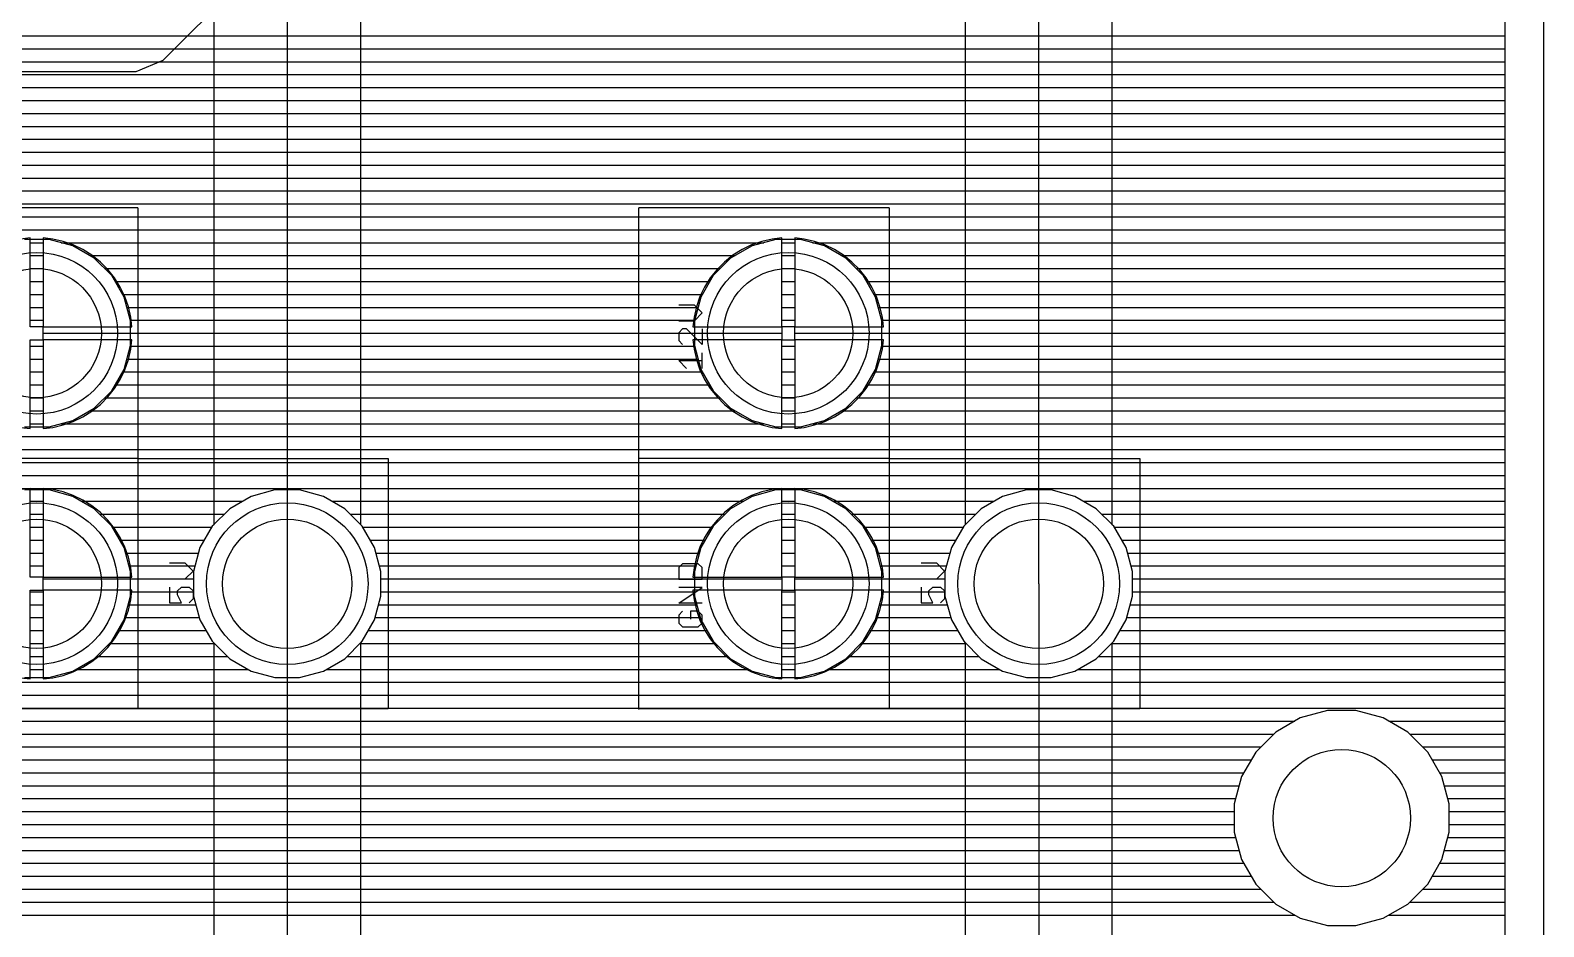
# Model space of a CAD drawing. Extents: x 0 to 5.05, y 0 to 8.75.
# Drawn here: x 3.177 to 5.05, y 2.865 to 3.975 of the extents above; entities that cross this region are included whole.
import ezdxf

# ---------------------------------------------------------------- set-up
doc = ezdxf.new("R2010")
doc.units = 0
for name, color, linetype in [('1', 22, 'CONTINUOUS'), ('16', 175, 'CONTINUOUS'), ('17', 82, 'CONTINUOUS'), ('20', 6, 'CONTINUOUS'), ('21', 253, 'CONTINUOUS'), ('23', 7, 'CONTINUOUS'), ('44', 253, 'CONTINUOUS'), ('51', 253, 'CONTINUOUS')]:
    doc.layers.add(name, color=color, linetype=linetype)

# ---------------------------------------------------------------- blocks, each defined once
blk = doc.blocks.new('ROUNDP')
blk.add_circle((0, 0), 0.5)

msp = doc.modelspace()

# ---------------------------------------------------------------- linework, layer by layer
at = {"layer": '1'}
for p, q in [((5.002, 8.702), (5.002, 0.048)), ((3.495, 4.22), (3.495, 3.29)), ((3.586, 3.363049), (3.586, 4.146951)), ((3.367146, 3.963453), (3.404, 4.000307)), ((3.404, 4.000307), (3.404, 3.363049)), ((3.341547, 3.937854), (3.367146, 3.963453)), ((3.367146, 3.963453), (3.367146, 3.963453)), ((3.371693, 3.968), (3.404, 3.968)), ((3.586, 3.968), (5.002, 3.968)), ((3.308101, 3.924), (3.341547, 3.937854)), ((3.337071, 3.936), (3.404, 3.936)), ((3.355693, 3.952), (3.404, 3.952)), ((3.586, 3.952), (5.002, 3.952)), ((3.586, 3.936), (5.002, 3.936)), ((2.593693, 3.92), (3.404, 3.92)), ((2.597693, 3.924), (3.308101, 3.924)), ((3.586, 3.92), (5.002, 3.92)), ((2.577693, 3.904), (3.404, 3.904)), ((3.586, 3.904), (5.002, 3.904)), ((2.561693, 3.888), (3.404, 3.888)), ((3.586, 3.888), (5.002, 3.888)), ((2.545693, 3.872), (3.404, 3.872)), ((3.586, 3.872), (5.002, 3.872)), ((2.513693, 3.84), (3.404, 3.84)), ((2.529693, 3.856), (3.404, 3.856)), ((3.586, 3.856), (5.002, 3.856)), ((3.586, 3.84), (5.002, 3.84)), ((2.497693, 3.824), (3.404, 3.824)), ((3.586, 3.824), (5.002, 3.824)), ((2.481693, 3.808), (3.404, 3.808)), ((3.586, 3.808), (5.002, 3.808)), ((2.466, 3.792), (3.404, 3.792)), ((3.586, 3.792), (5.002, 3.792)), ((2.466, 3.776), (3.404, 3.776)), ((3.586, 3.776), (5.002, 3.776)), ((2.466, 3.76), (3.404, 3.76)), ((3.586, 3.76), (5.002, 3.76)), ((2.466, 3.744), (3.404, 3.744)), ((2.466, 3.728), (3.404, 3.728)), ((3.586, 3.744), (5.002, 3.744)), ((3.586, 3.728), (5.002, 3.728)), ((3.177, 3.717845), (3.165203, 3.716516)), ((3.177, 3.608), (3.177, 3.717845)), ((3.177, 3.712), (3.193, 3.712)), ((3.193, 3.717845), (3.193, 3.608)), ((3.204797, 3.716516), (3.193, 3.717845)), ((3.217718, 3.713567), (3.204797, 3.716516)), ((3.230228, 3.709189), (3.217718, 3.713567)), ((3.222196, 3.712), (3.404, 3.712)), ((3.242169, 3.703439), (3.230228, 3.709189)), ((3.586, 3.712), (4.077804, 3.712)), ((4.069772, 3.709189), (4.057831, 3.703439)), ((4.082282, 3.713567), (4.069772, 3.709189)), ((4.095203, 3.716516), (4.082282, 3.713567)), ((4.107, 3.717845), (4.095203, 3.716516)), ((4.107, 3.608), (4.107, 3.717845)), ((4.107, 3.712), (4.123, 3.712)), ((4.123, 3.717845), (4.123, 3.608)), ((4.134797, 3.716516), (4.123, 3.717845)), ((4.147718, 3.713567), (4.134797, 3.716516)), ((4.160228, 3.709189), (4.147718, 3.713567)), ((4.152196, 3.712), (5.002, 3.712)), ((4.172169, 3.703439), (4.160228, 3.709189)), ((3.177, 3.696), (3.193, 3.696)), ((3.253391, 3.696388), (3.242169, 3.703439)), ((3.263753, 3.688124), (3.253391, 3.696388)), ((3.253877, 3.696), (3.404, 3.696)), ((3.586, 3.696), (4.046123, 3.696)), ((4.046609, 3.696388), (4.036247, 3.688124)), ((4.057831, 3.703439), (4.046609, 3.696388)), ((4.107, 3.696), (4.123, 3.696)), ((4.183391, 3.696388), (4.172169, 3.703439)), ((4.193753, 3.688124), (4.183391, 3.696388)), ((4.183877, 3.696), (5.002, 3.696)), ((3.177, 3.68), (3.193, 3.68)), ((3.273124, 3.678753), (3.263753, 3.688124)), ((3.271877, 3.68), (3.404, 3.68)), ((3.281388, 3.668391), (3.273124, 3.678753)), ((3.586, 3.68), (4.028123, 3.68)), ((4.026876, 3.678753), (4.018612, 3.668391)), ((4.036247, 3.688124), (4.026876, 3.678753)), ((4.107, 3.68), (4.123, 3.68)), ((4.203124, 3.678753), (4.193753, 3.688124)), ((4.201877, 3.68), (5.002, 3.68)), ((4.211388, 3.668391), (4.203124, 3.678753)), ((3.177, 3.664), (3.193, 3.664)), ((3.288439, 3.657169), (3.281388, 3.668391)), ((3.284147, 3.664), (3.404, 3.664)), ((3.294189, 3.645228), (3.288439, 3.657169)), ((3.586, 3.664), (4.015853, 3.664)), ((4.011561, 3.657169), (4.00581, 3.645228)), ((4.018612, 3.668391), (4.011561, 3.657169)), ((4.107, 3.664), (4.123, 3.664)), ((4.218439, 3.657169), (4.211388, 3.668391)), ((4.214147, 3.664), (5.002, 3.664)), ((4.224189, 3.645228), (4.218439, 3.657169)), ((3.177, 3.648), (3.193, 3.648)), ((3.292854, 3.648), (3.404, 3.648)), ((3.298567, 3.632718), (3.294189, 3.645228)), ((3.586, 3.648), (4.007146, 3.648)), ((4.00581, 3.645228), (4.001433, 3.632718)), ((4.107, 3.648), (4.123, 3.648)), ((4.222854, 3.648), (5.002, 3.648)), ((4.228567, 3.632718), (4.224189, 3.645228)), ((3.177, 3.632), (3.193, 3.632)), ((3.177, 3.616), (3.193, 3.616)), ((3.301516, 3.619797), (3.298567, 3.632718)), ((3.298731, 3.632), (3.404, 3.632)), ((3.302845, 3.608), (3.301516, 3.619797)), ((3.301944, 3.616), (3.404, 3.616)), ((3.586, 3.632), (4.001269, 3.632)), ((3.586, 3.616), (3.998056, 3.616)), ((3.998484, 3.619797), (3.997155, 3.608)), ((4.001433, 3.632718), (3.998484, 3.619797)), ((4.107, 3.632), (4.123, 3.632)), ((4.107, 3.616), (4.123, 3.616)), ((4.231516, 3.619797), (4.228567, 3.632718)), ((4.228731, 3.632), (5.002, 3.632)), ((4.232845, 3.608), (4.231516, 3.619797)), ((4.231944, 3.616), (5.002, 3.616)), ((3.193, 3.608), (3.177, 3.608)), ((3.193, 3.592), (3.193, 3.608)), ((3.193, 3.608), (3.302845, 3.608)), ((3.193, 3.6), (3.404, 3.6)), ((3.586, 3.6), (4.106999, 3.6)), ((3.997155, 3.608), (4.106999, 3.608)), ((4.106999, 3.608), (4.106999, 3.592)), ((4.123, 3.608), (4.107, 3.608)), ((4.123, 3.592), (4.123, 3.608)), ((4.123, 3.608), (4.232845, 3.608)), ((4.123, 3.6), (5.002, 3.6)), ((3.177, 3.482155), (3.177, 3.591999)), ((3.177, 3.591999), (3.193, 3.591999)), ((3.177, 3.584), (3.193, 3.584)), ((3.302845, 3.592), (3.193, 3.592)), ((3.193, 3.591999), (3.193, 3.482155)), ((3.298567, 3.567282), (3.301516, 3.580203)), ((3.301516, 3.580203), (3.302845, 3.592)), ((3.301944, 3.584), (3.404, 3.584)), ((3.586, 3.584), (3.998056, 3.584)), ((4.106999, 3.592), (3.997155, 3.592)), ((3.997155, 3.592), (3.998484, 3.580203)), ((3.998484, 3.580203), (4.001433, 3.567282)), ((4.107, 3.482155), (4.107, 3.591999)), ((4.107, 3.591999), (4.123, 3.591999)), ((4.107, 3.584), (4.123, 3.584)), ((4.232845, 3.592), (4.123, 3.592)), ((4.123, 3.591999), (4.123, 3.482155)), ((4.228567, 3.567282), (4.231516, 3.580203)), ((4.231516, 3.580203), (4.232845, 3.592)), ((4.231944, 3.584), (5.002, 3.584)), ((3.177, 3.568), (3.193, 3.568)), ((3.294189, 3.554772), (3.298567, 3.567282)), ((3.298731, 3.568), (3.404, 3.568)), ((3.586, 3.568), (4.001269, 3.568)), ((4.001433, 3.567282), (4.00581, 3.554772)), ((4.107, 3.568), (4.123, 3.568)), ((4.224189, 3.554772), (4.228567, 3.567282)), ((4.228731, 3.568), (5.002, 3.568)), ((3.177, 3.552), (3.193, 3.552)), ((3.281388, 3.531609), (3.288439, 3.542831)), ((3.288439, 3.542831), (3.294189, 3.554772)), ((3.292854, 3.552), (3.404, 3.552)), ((3.586, 3.552), (4.007145, 3.552)), ((4.00581, 3.554772), (4.011561, 3.542831)), ((4.011561, 3.542831), (4.018612, 3.531609)), ((4.107, 3.552), (4.123, 3.552)), ((4.211388, 3.531609), (4.218439, 3.542831)), ((4.218439, 3.542831), (4.224189, 3.554772)), ((4.222854, 3.552), (5.002, 3.552)), ((3.177, 3.536), (3.193, 3.536)), ((3.263753, 3.511876), (3.273124, 3.521247)), ((3.273124, 3.521247), (3.281388, 3.531609)), ((3.284147, 3.536), (3.404, 3.536)), ((3.586, 3.536), (4.015853, 3.536)), ((4.018612, 3.531609), (4.026876, 3.521247)), ((4.026876, 3.521247), (4.036247, 3.511876)), ((4.107, 3.536), (4.123, 3.536)), ((4.193753, 3.511876), (4.203124, 3.521247)), ((4.203124, 3.521247), (4.211388, 3.531609)), ((4.214147, 3.536), (5.002, 3.536)), ((3.177, 3.52), (3.193, 3.52)), ((3.177, 3.504), (3.193, 3.504)), ((3.242169, 3.496561), (3.253391, 3.503612)), ((3.253391, 3.503612), (3.263753, 3.511876)), ((3.253877, 3.504), (3.404, 3.504)), ((3.271877, 3.52), (3.404, 3.52)), ((3.586, 3.52), (4.028123, 3.52)), ((3.586, 3.504), (4.046123, 3.504)), ((4.036247, 3.511876), (4.046609, 3.503612)), ((4.046609, 3.503612), (4.057831, 3.496561)), ((4.107, 3.52), (4.123, 3.52)), ((4.107, 3.504), (4.123, 3.504)), ((4.172169, 3.496561), (4.183391, 3.503612)), ((4.183391, 3.503612), (4.193753, 3.511876)), ((4.183877, 3.504), (5.002, 3.504)), ((4.201877, 3.52), (5.002, 3.52)), ((3.177, 3.488), (3.193, 3.488)), ((3.204797, 3.483484), (3.217718, 3.486433)), ((3.217718, 3.486433), (3.230228, 3.49081)), ((3.222196, 3.488), (3.404, 3.488)), ((3.230228, 3.49081), (3.242169, 3.496561)), ((3.586, 3.488), (4.077804, 3.488)), ((4.057831, 3.496561), (4.069772, 3.49081)), ((4.069772, 3.49081), (4.082282, 3.486433)), ((4.082282, 3.486433), (4.095203, 3.483484)), ((4.107, 3.488), (4.123, 3.488)), ((4.134797, 3.483484), (4.147718, 3.486433)), ((4.147718, 3.486433), (4.160228, 3.49081)), ((4.152196, 3.488), (5.002, 3.488)), ((4.160228, 3.49081), (4.172169, 3.496561)), ((2.466, 3.472), (3.404, 3.472)), ((3.165203, 3.483484), (3.177, 3.482155)), ((3.193, 3.482155), (3.204797, 3.483484)), ((3.586, 3.472), (5.002, 3.472)), ((4.095203, 3.483484), (4.107, 3.482155)), ((4.123, 3.482155), (4.134797, 3.483484)), ((2.466, 3.456), (3.404, 3.456)), ((3.586, 3.456), (5.002, 3.456)), ((2.466, 3.44), (3.404, 3.44)), ((3.586, 3.44), (5.002, 3.44)), ((2.466, 3.424), (3.404, 3.424)), ((3.586, 3.424), (5.002, 3.424)), ((2.466, 3.408), (3.404, 3.408)), ((3.200272, 3.406), (3.169728, 3.406)), ((3.229774, 3.398095), (3.200272, 3.406)), ((3.256226, 3.382823), (3.229774, 3.398095)), ((3.240331, 3.392), (3.404, 3.392)), ((3.586, 3.408), (5.002, 3.408)), ((3.586, 3.392), (4.059669, 3.392)), ((4.070226, 3.398095), (4.043774, 3.382823)), ((4.099728, 3.406), (4.070226, 3.398095)), ((4.130272, 3.406), (4.099728, 3.406)), ((4.159774, 3.398095), (4.130272, 3.406)), ((4.186226, 3.382823), (4.159774, 3.398095)), ((4.170331, 3.392), (4.369669, 3.392)), ((4.380226, 3.398095), (4.353774, 3.382823)), ((4.409728, 3.406), (4.380226, 3.398095)), ((4.440272, 3.406), (4.409728, 3.406)), ((4.469774, 3.398095), (4.440272, 3.406)), ((4.496226, 3.382823), (4.469774, 3.398095)), ((4.480331, 3.392), (5.002, 3.392)), ((3.277823, 3.361226), (3.256226, 3.382823)), ((3.263049, 3.376), (3.404, 3.376)), ((3.586, 3.376), (4.036951, 3.376)), ((4.043774, 3.382823), (4.022177, 3.361226)), ((4.207823, 3.361226), (4.186226, 3.382823)), ((4.193049, 3.376), (4.346951, 3.376)), ((4.353774, 3.382823), (4.332177, 3.361226)), ((4.517823, 3.361226), (4.496226, 3.382823)), ((4.503049, 3.376), (5.002, 3.376)), ((3.293095, 3.334774), (3.277823, 3.361226)), ((3.278531, 3.36), (3.401469, 3.36)), ((3.402177, 3.361226), (3.386905, 3.334774)), ((3.404, 3.363049), (3.402177, 3.361226)), ((3.587823, 3.361226), (3.586, 3.363049)), ((3.603095, 3.334774), (3.587823, 3.361226)), ((3.588531, 3.36), (4.021469, 3.36)), ((4.022177, 3.361226), (4.006905, 3.334774)), ((4.223095, 3.334774), (4.207823, 3.361226)), ((4.208531, 3.36), (4.331469, 3.36)), ((4.332177, 3.361226), (4.316905, 3.334774)), ((4.533095, 3.334774), (4.517823, 3.361226)), ((4.518531, 3.36), (5.002, 3.36)), ((3.287768, 3.344), (3.392232, 3.344)), ((3.301, 3.305272), (3.293095, 3.334774)), ((3.386905, 3.334774), (3.379, 3.305272)), ((3.597768, 3.344), (4.012232, 3.344)), ((3.611, 3.305272), (3.603095, 3.334774)), ((4.006905, 3.334774), (3.999, 3.305272)), ((4.217768, 3.344), (4.322232, 3.344)), ((4.231, 3.305272), (4.223095, 3.334774)), ((4.316905, 3.334774), (4.309, 3.305272)), ((4.527768, 3.344), (5.002, 3.344)), ((4.541, 3.305272), (4.533095, 3.334774)), ((3.29491, 3.328), (3.38509, 3.328)), ((3.60491, 3.328), (4.00509, 3.328)), ((4.22491, 3.328), (4.31509, 3.328)), ((4.53491, 3.328), (5.002, 3.328)), ((3.299197, 3.312), (3.380803, 3.312)), ((3.301, 3.274728), (3.301, 3.305272)), ((3.379, 3.305272), (3.379, 3.274728)), ((3.609197, 3.312), (4.000803, 3.312)), ((3.611, 3.274728), (3.611, 3.305272)), ((3.999, 3.305272), (3.999, 3.274728)), ((4.229197, 3.312), (4.310803, 3.312)), ((4.231, 3.274728), (4.231, 3.305272)), ((4.309, 3.305272), (4.309, 3.274728)), ((4.539197, 3.312), (5.002, 3.312)), ((4.541, 3.274728), (4.541, 3.305272)), ((3.301, 3.296), (3.379, 3.296)), ((3.301, 3.28), (3.379, 3.28)), ((3.611, 3.296), (3.999, 3.296)), ((3.611, 3.28), (3.999, 3.28)), ((4.231, 3.296), (4.309, 3.296)), ((4.231, 3.28), (4.309, 3.28)), ((4.425, 3.29), (4.425, 2.36)), ((4.541, 3.296), (5.002, 3.296)), ((4.541, 3.28), (5.002, 3.28)), ((3.293095, 3.245226), (3.301, 3.274728)), ((3.298125, 3.264), (3.381875, 3.264)), ((3.379, 3.274728), (3.386905, 3.245226)), ((3.603095, 3.245226), (3.611, 3.274728)), ((3.608125, 3.264), (4.001875, 3.264)), ((3.999, 3.274728), (4.006905, 3.245226)), ((4.223095, 3.245226), (4.231, 3.274728)), ((4.228125, 3.264), (4.311875, 3.264)), ((4.309, 3.274728), (4.316905, 3.245226)), ((4.533095, 3.245226), (4.541, 3.274728)), ((4.538125, 3.264), (5.002, 3.264)), ((3.277823, 3.218774), (3.293095, 3.245226)), ((3.293838, 3.248), (3.386162, 3.248)), ((3.386905, 3.245226), (3.402177, 3.218774)), ((3.587823, 3.218774), (3.603095, 3.245226)), ((3.603838, 3.248), (4.006162, 3.248)), ((4.006905, 3.245226), (4.022177, 3.218774)), ((4.207823, 3.218774), (4.223095, 3.245226)), ((4.223838, 3.248), (4.316162, 3.248)), ((4.316905, 3.245226), (4.332177, 3.218774)), ((4.517823, 3.218774), (4.533095, 3.245226)), ((4.533838, 3.248), (5.002, 3.248)), ((3.285459, 3.232), (3.394541, 3.232)), ((3.595459, 3.232), (4.014541, 3.232)), ((4.215459, 3.232), (4.324541, 3.232)), ((4.525459, 3.232), (5.002, 3.232)), ((3.256226, 3.197177), (3.277823, 3.218774)), ((3.275049, 3.216), (3.404951, 3.216)), ((3.402177, 3.218774), (3.423774, 3.197177)), ((3.566226, 3.197177), (3.587823, 3.218774)), ((3.585049, 3.216), (4.024951, 3.216)), ((4.022177, 3.218774), (4.043774, 3.197177)), ((4.186226, 3.197177), (4.207823, 3.218774)), ((4.205049, 3.216), (4.334, 3.216)), ((4.332177, 3.218774), (4.334, 3.216951)), ((4.334, 3.216951), (4.334, 2.433049)), ((4.516, 3.216951), (4.517823, 3.218774)), ((4.516, 2.433049), (4.516, 3.216951)), ((4.516, 3.216), (5.002, 3.216)), ((3.229774, 3.181905), (3.256226, 3.197177)), ((3.259049, 3.2), (3.420951, 3.2)), ((3.423774, 3.197177), (3.450226, 3.181905)), ((3.539774, 3.181905), (3.566226, 3.197177)), ((3.569049, 3.2), (4.040951, 3.2)), ((4.043774, 3.197177), (4.070226, 3.181905)), ((4.159774, 3.181905), (4.186226, 3.197177)), ((4.189049, 3.2), (4.334, 3.2)), ((4.516, 3.2), (5.002, 3.2)), ((0.751, 3.168), (4.334, 3.168)), ((3.169728, 3.174), (3.200272, 3.174)), ((3.200272, 3.174), (3.229774, 3.181905)), ((3.233403, 3.184), (3.446597, 3.184)), ((3.450226, 3.181905), (3.479728, 3.174)), ((3.479728, 3.174), (3.510272, 3.174)), ((3.510272, 3.174), (3.539774, 3.181905)), ((3.543403, 3.184), (4.066597, 3.184)), ((4.070226, 3.181905), (4.099728, 3.174)), ((4.099728, 3.174), (4.130272, 3.174)), ((4.130272, 3.174), (4.159774, 3.181905)), ((4.163403, 3.184), (4.334, 3.184)), ((4.516, 3.184), (5.002, 3.184)), ((4.516, 3.168), (5.002, 3.168)), ((0.748929, 3.152), (4.334, 3.152)), ((4.516, 3.152), (5.002, 3.152)), ((0.744642, 3.136), (4.334, 3.136)), ((4.516, 3.136), (5.002, 3.136)), ((4.78249, 3.133), (4.748664, 3.123936)), ((4.81751, 3.133), (4.78249, 3.133)), ((4.851336, 3.123936), (4.81751, 3.133)), ((2.808154, 3.12), (4.334, 3.12)), ((4.516, 3.12), (4.741846, 3.12)), ((4.748664, 3.123936), (4.718336, 3.106426)), ((4.881664, 3.106426), (4.851336, 3.123936)), ((4.858154, 3.12), (5.002, 3.12)), ((2.83409, 3.104), (4.334, 3.104)), ((4.516, 3.104), (4.71591, 3.104)), ((4.718336, 3.106426), (4.693573, 3.081664)), ((4.906426, 3.081664), (4.881664, 3.106426)), ((4.88409, 3.104), (5.002, 3.104)), ((2.85009, 3.088), (4.334, 3.088)), ((2.862006, 3.072), (4.334, 3.072)), ((4.516, 3.088), (4.69991, 3.088)), ((4.516, 3.072), (4.687994, 3.072)), ((4.693573, 3.081664), (4.676064, 3.051336)), ((4.90009, 3.088), (5.002, 3.088)), ((4.923936, 3.051336), (4.906426, 3.081664)), ((4.912006, 3.072), (5.002, 3.072)), ((2.871243, 3.056), (4.334, 3.056)), ((4.516, 3.056), (4.678757, 3.056)), ((4.921243, 3.056), (5.002, 3.056)), ((2.876974, 3.04), (4.334, 3.04)), ((4.516, 3.04), (4.673026, 3.04)), ((4.676064, 3.051336), (4.667, 3.01751)), ((4.933, 3.01751), (4.923936, 3.051336)), ((4.926974, 3.04), (5.002, 3.04)), ((2.881261, 3.024), (4.334, 3.024)), ((4.516, 3.024), (4.668739, 3.024)), ((4.667, 3.01751), (4.667, 2.98249)), ((4.931261, 3.024), (5.002, 3.024)), ((4.933, 2.98249), (4.933, 3.01751)), ((2.883, 3.008), (4.334, 3.008)), ((4.516, 3.008), (4.667, 3.008)), ((4.933, 3.008), (5.002, 3.008)), ((2.883, 2.992), (4.334, 2.992)), ((4.516, 2.992), (4.667, 2.992)), ((4.667, 2.98249), (4.676064, 2.948664)), ((4.923936, 2.948664), (4.933, 2.98249)), ((4.933, 2.992), (5.002, 2.992)), ((2.876974, 2.96), (4.334, 2.96)), ((2.881261, 2.976), (4.334, 2.976)), ((4.516, 2.976), (4.668739, 2.976)), ((4.516, 2.96), (4.673026, 2.96)), ((4.926974, 2.96), (5.002, 2.96)), ((4.931261, 2.976), (5.002, 2.976)), ((2.871243, 2.944), (4.334, 2.944)), ((4.516, 2.944), (4.678756, 2.944)), ((4.676064, 2.948664), (4.693573, 2.918336)), ((4.906426, 2.918336), (4.923936, 2.948664)), ((4.921243, 2.944), (5.002, 2.944)), ((2.862006, 2.928), (4.334, 2.928)), ((4.516, 2.928), (4.687994, 2.928)), ((4.912006, 2.928), (5.002, 2.928)), ((2.85009, 2.912), (4.334, 2.912)), ((4.516, 2.912), (4.699909, 2.912)), ((4.693573, 2.918336), (4.718336, 2.893573)), ((4.881664, 2.893573), (4.906426, 2.918336)), ((4.90009, 2.912), (5.002, 2.912)), ((2.83409, 2.896), (4.334, 2.896)), ((4.516, 2.896), (4.715909, 2.896)), ((4.718336, 2.893573), (4.748664, 2.876064)), ((4.851336, 2.876064), (4.881664, 2.893573)), ((4.88409, 2.896), (5.002, 2.896)), ((2.808154, 2.88), (4.334, 2.88)), ((4.516, 2.88), (4.741846, 2.88)), ((4.748664, 2.876064), (4.78249, 2.867)), ((4.78249, 2.867), (4.81751, 2.867)), ((4.81751, 2.867), (4.851336, 2.876064)), ((4.858154, 2.88), (5.002, 2.88))]:
    msp.add_line(p, q, dxfattribs=at)
at = {"layer": '16'}
for p, q in [((5.002, 8.702), (5.002, 0.048)), ((4.425, 3.29), (4.425, 4.22)), ((4.334, 4.146951), (4.334, 3.363049)), ((4.516, 3.363049), (4.516, 4.146951)), ((0.280693, 3.968), (4.334, 3.968)), ((4.516, 3.968), (5.002, 3.968)), ((0.296693, 3.952), (4.334, 3.952)), ((0.312693, 3.936), (4.334, 3.936)), ((4.516, 3.952), (5.002, 3.952)), ((4.516, 3.936), (5.002, 3.936)), ((0.328693, 3.92), (4.334, 3.92)), ((4.516, 3.92), (5.002, 3.92)), ((0.680621, 3.904), (4.334, 3.904)), ((4.516, 3.904), (5.002, 3.904)), ((0.707639, 3.888), (4.334, 3.888)), ((4.516, 3.888), (5.002, 3.888)), ((0.724522, 3.872), (4.334, 3.872)), ((4.516, 3.872), (5.002, 3.872)), ((0.736032, 3.856), (4.334, 3.856)), ((0.744269, 3.84), (4.334, 3.84)), ((4.516, 3.856), (5.002, 3.856)), ((4.516, 3.84), (5.002, 3.84)), ((0.749415, 3.824), (4.334, 3.824)), ((4.516, 3.824), (5.002, 3.824)), ((0.752282, 3.808), (4.334, 3.808)), ((4.516, 3.808), (5.002, 3.808)), ((0.643, 3.792), (4.334, 3.792)), ((4.516, 3.792), (5.002, 3.792)), ((0.751606, 3.776), (4.334, 3.776)), ((4.516, 3.776), (5.002, 3.776)), ((0.747768, 3.76), (4.334, 3.76)), ((4.516, 3.76), (5.002, 3.76)), ((0.732262, 3.728), (4.334, 3.728)), ((0.74141, 3.744), (4.334, 3.744)), ((4.516, 3.744), (5.002, 3.744)), ((4.516, 3.728), (5.002, 3.728)), ((3.200272, 3.716), (3.169728, 3.716)), ((3.229774, 3.708095), (3.200272, 3.716)), ((3.2152, 3.712), (4.0848, 3.712)), ((4.099728, 3.716), (4.070226, 3.708095)), ((4.130272, 3.716), (4.099728, 3.716)), ((4.159774, 3.708095), (4.130272, 3.716)), ((4.1452, 3.712), (4.334, 3.712)), ((4.516, 3.712), (5.002, 3.712)), ((3.256226, 3.692823), (3.229774, 3.708095)), ((3.250723, 3.696), (4.049277, 3.696)), ((3.277823, 3.671226), (3.256226, 3.692823)), ((4.043774, 3.692823), (4.022177, 3.671226)), ((4.070226, 3.708095), (4.043774, 3.692823)), ((4.186226, 3.692823), (4.159774, 3.708095)), ((4.180723, 3.696), (4.334, 3.696)), ((4.207823, 3.671226), (4.186226, 3.692823)), ((4.516, 3.696), (5.002, 3.696)), ((3.269049, 3.68), (4.030951, 3.68)), ((3.293095, 3.644774), (3.277823, 3.671226)), ((4.022177, 3.671226), (4.006905, 3.644774)), ((4.199049, 3.68), (4.334, 3.68)), ((4.223095, 3.644774), (4.207823, 3.671226)), ((4.516, 3.68), (5.002, 3.68)), ((3.281995, 3.664), (4.018005, 3.664)), ((4.211995, 3.664), (4.334, 3.664)), ((4.516, 3.664), (5.002, 3.664)), ((3.291232, 3.648), (4.008768, 3.648)), ((3.301, 3.615272), (3.293095, 3.644774)), ((4.006905, 3.644774), (3.999, 3.615272)), ((4.221232, 3.648), (4.334, 3.648)), ((4.231, 3.615272), (4.223095, 3.644774)), ((4.516, 3.648), (5.002, 3.648)), ((3.296518, 3.632), (4.003482, 3.632)), ((3.300805, 3.616), (3.999195, 3.616)), ((3.301, 3.584728), (3.301, 3.615272)), ((3.999, 3.615272), (3.999, 3.584728)), ((4.226518, 3.632), (4.334, 3.632)), ((4.230805, 3.616), (4.334, 3.616)), ((4.231, 3.584728), (4.231, 3.615272)), ((4.516, 3.632), (5.002, 3.632)), ((4.516, 3.616), (5.002, 3.616)), ((3.301, 3.6), (3.999, 3.6)), ((4.231, 3.6), (4.334, 3.6)), ((4.516, 3.6), (5.002, 3.6)), ((3.293095, 3.555226), (3.301, 3.584728)), ((3.300805, 3.584), (3.999195, 3.584)), ((3.999, 3.584728), (4.006905, 3.555226)), ((4.223095, 3.555226), (4.231, 3.584728)), ((4.230805, 3.584), (4.334, 3.584)), ((4.516, 3.584), (5.002, 3.584)), ((3.296517, 3.568), (4.003482, 3.568)), ((4.226517, 3.568), (4.334, 3.568)), ((4.516, 3.568), (5.002, 3.568)), ((3.277823, 3.528774), (3.293095, 3.555226)), ((3.291232, 3.552), (4.008767, 3.552)), ((4.006905, 3.555226), (4.022177, 3.528774)), ((4.207823, 3.528774), (4.223095, 3.555226)), ((4.221232, 3.552), (4.334, 3.552)), ((4.516, 3.552), (5.002, 3.552)), ((3.256226, 3.507177), (3.277823, 3.528774)), ((3.281995, 3.536), (4.018005, 3.536)), ((4.022177, 3.528774), (4.043774, 3.507177)), ((4.186226, 3.507177), (4.207823, 3.528774)), ((4.211995, 3.536), (4.334, 3.536)), ((4.516, 3.536), (5.002, 3.536)), ((3.229774, 3.491905), (3.256226, 3.507177)), ((3.250723, 3.504), (4.049277, 3.504)), ((3.269049, 3.52), (4.030951, 3.52)), ((4.043774, 3.507177), (4.070226, 3.491905)), ((4.159774, 3.491905), (4.186226, 3.507177)), ((4.180723, 3.504), (4.334, 3.504)), ((4.199049, 3.52), (4.334, 3.52)), ((4.516, 3.52), (5.002, 3.52)), ((4.516, 3.504), (5.002, 3.504)), ((3.169728, 3.484), (3.200272, 3.484)), ((3.200272, 3.484), (3.229774, 3.491905)), ((3.2152, 3.488), (4.0848, 3.488)), ((4.070226, 3.491905), (4.099728, 3.484)), ((4.099728, 3.484), (4.130272, 3.484)), ((4.130272, 3.484), (4.159774, 3.491905)), ((4.1452, 3.488), (4.334, 3.488)), ((4.516, 3.488), (5.002, 3.488)), ((0.751, 3.472), (4.334, 3.472)), ((4.516, 3.472), (5.002, 3.472)), ((0.747321, 3.456), (4.334, 3.456)), ((4.516, 3.456), (5.002, 3.456)), ((0.742964, 3.44), (4.334, 3.44)), ((4.516, 3.44), (5.002, 3.44)), ((0.733727, 3.424), (4.334, 3.424)), ((4.516, 3.424), (5.002, 3.424)), ((0.722049, 3.408), (4.334, 3.408)), ((3.177, 3.407845), (3.165203, 3.406516)), ((3.177, 3.298), (3.177, 3.407845)), ((3.177, 3.392), (3.193, 3.392)), ((3.204797, 3.406516), (3.193, 3.407845)), ((3.193, 3.407845), (3.193, 3.298)), ((3.217718, 3.403567), (3.204797, 3.406516)), ((3.230228, 3.399189), (3.217718, 3.403567)), ((3.242169, 3.393439), (3.230228, 3.399189)), ((3.253391, 3.386388), (3.242169, 3.393439)), ((3.244459, 3.392), (3.439669, 3.392)), ((3.450226, 3.398095), (3.423774, 3.382823)), ((3.479728, 3.406), (3.450226, 3.398095)), ((3.510272, 3.406), (3.479728, 3.406)), ((3.539774, 3.398095), (3.510272, 3.406)), ((3.566226, 3.382823), (3.539774, 3.398095)), ((3.550331, 3.392), (4.055541, 3.392)), ((4.057831, 3.393439), (4.046609, 3.386388)), ((4.069772, 3.399189), (4.057831, 3.393439)), ((4.082282, 3.403567), (4.069772, 3.399189)), ((4.095203, 3.406516), (4.082282, 3.403567)), ((4.107, 3.407845), (4.095203, 3.406516)), ((4.107, 3.298), (4.107, 3.407845)), ((4.107, 3.392), (4.123, 3.392)), ((4.134797, 3.406516), (4.123, 3.407845)), ((4.123, 3.407845), (4.123, 3.298)), ((4.147718, 3.403567), (4.134797, 3.406516)), ((4.160228, 3.399189), (4.147718, 3.403567)), ((4.172169, 3.393439), (4.160228, 3.399189)), ((4.183391, 3.386388), (4.172169, 3.393439)), ((4.174459, 3.392), (4.334, 3.392)), ((4.516, 3.408), (5.002, 3.408)), ((4.516, 3.392), (5.002, 3.392)), ((3.177, 3.376), (3.193, 3.376)), ((3.263753, 3.378124), (3.253391, 3.386388)), ((3.273124, 3.368753), (3.263753, 3.378124)), ((3.265877, 3.376), (3.416951, 3.376)), ((3.423774, 3.382823), (3.402177, 3.361226)), ((3.587823, 3.361226), (3.566226, 3.382823)), ((3.573049, 3.376), (4.034123, 3.376)), ((4.036247, 3.378124), (4.026876, 3.368753)), ((4.046609, 3.386388), (4.036247, 3.378124)), ((4.107, 3.376), (4.123, 3.376)), ((4.193753, 3.378124), (4.183391, 3.386388)), ((4.203124, 3.368753), (4.193753, 3.378124)), ((4.195877, 3.376), (4.334, 3.376)), ((4.516, 3.376), (5.002, 3.376)), ((3.177, 3.36), (3.193, 3.36)), ((3.281388, 3.358391), (3.273124, 3.368753)), ((3.280104, 3.36), (3.401469, 3.36)), ((3.288439, 3.347169), (3.281388, 3.358391)), ((3.402177, 3.361226), (3.386905, 3.334774)), ((3.603095, 3.334774), (3.587823, 3.361226)), ((3.588531, 3.36), (4.019896, 3.36)), ((4.018612, 3.358391), (4.011561, 3.347169)), ((4.026876, 3.368753), (4.018612, 3.358391)), ((4.107, 3.36), (4.123, 3.36)), ((4.211388, 3.358391), (4.203124, 3.368753)), ((4.210104, 3.36), (4.331469, 3.36)), ((4.218439, 3.347169), (4.211388, 3.358391)), ((4.332177, 3.361226), (4.316905, 3.334774)), ((4.334, 3.363049), (4.332177, 3.361226)), ((4.517823, 3.361226), (4.516, 3.363049)), ((4.533095, 3.334774), (4.517823, 3.361226)), ((4.518531, 3.36), (5.002, 3.36)), ((3.177, 3.344), (3.193, 3.344)), ((3.294189, 3.335228), (3.288439, 3.347169)), ((3.289965, 3.344), (3.392232, 3.344)), ((3.298567, 3.322718), (3.294189, 3.335228)), ((3.386905, 3.334774), (3.379, 3.305272)), ((3.597768, 3.344), (4.010035, 3.344)), ((3.611, 3.305272), (3.603095, 3.334774)), ((4.00581, 3.335228), (4.001433, 3.322718)), ((4.011561, 3.347169), (4.00581, 3.335228)), ((4.107, 3.344), (4.123, 3.344)), ((4.224189, 3.335228), (4.218439, 3.347169)), ((4.219965, 3.344), (4.322232, 3.344)), ((4.228567, 3.322718), (4.224189, 3.335228)), ((4.316905, 3.334774), (4.309, 3.305272)), ((4.527768, 3.344), (5.002, 3.344)), ((4.541, 3.305272), (4.533095, 3.334774)), ((3.177, 3.328), (3.193, 3.328)), ((3.296719, 3.328), (3.38509, 3.328)), ((3.301516, 3.309797), (3.298567, 3.322718)), ((3.60491, 3.328), (4.003281, 3.328)), ((4.001433, 3.322718), (3.998484, 3.309797)), ((4.107, 3.328), (4.123, 3.328)), ((4.226719, 3.328), (4.31509, 3.328)), ((4.231516, 3.309797), (4.228567, 3.322718)), ((4.53491, 3.328), (5.002, 3.328)), ((3.177, 3.312), (3.193, 3.312)), ((3.193, 3.298), (3.177, 3.298)), ((3.193, 3.282), (3.193, 3.298)), ((3.193, 3.298), (3.302845, 3.298)), ((3.301013, 3.312), (3.380803, 3.312)), ((3.302845, 3.298), (3.301516, 3.309797)), ((3.379, 3.305272), (3.379, 3.274728)), ((3.609197, 3.312), (3.998987, 3.312)), ((3.611, 3.274728), (3.611, 3.305272)), ((3.998484, 3.309797), (3.997155, 3.298)), ((3.997155, 3.298), (4.106999, 3.298)), ((4.106999, 3.298), (4.106999, 3.282)), ((4.107, 3.312), (4.123, 3.312)), ((4.123, 3.298), (4.107, 3.298)), ((4.123, 3.282), (4.123, 3.298)), ((4.123, 3.298), (4.232845, 3.298)), ((4.231013, 3.312), (4.310803, 3.312)), ((4.232845, 3.298), (4.231516, 3.309797)), ((4.309, 3.305272), (4.309, 3.274728)), ((4.539197, 3.312), (5.002, 3.312)), ((4.541, 3.274728), (4.541, 3.305272)), ((3.177, 3.172155), (3.177, 3.281999)), ((3.177, 3.281999), (3.193, 3.281999)), ((3.177, 3.28), (3.193, 3.28)), ((3.193, 3.296), (3.379, 3.296)), ((3.302845, 3.282), (3.193, 3.282)), ((3.193, 3.281999), (3.193, 3.172155)), ((3.301516, 3.270203), (3.302845, 3.282)), ((3.30262, 3.28), (3.379, 3.28)), ((3.495, 3.29), (3.495, 2.36)), ((3.611, 3.296), (4.106999, 3.296)), ((3.611, 3.28), (3.99738, 3.28)), ((4.106999, 3.282), (3.997155, 3.282)), ((3.997155, 3.282), (3.998484, 3.270203)), ((4.107, 3.172155), (4.107, 3.281999)), ((4.107, 3.281999), (4.123, 3.281999)), ((4.107, 3.28), (4.123, 3.28)), ((4.123, 3.296), (4.309, 3.296)), ((4.232845, 3.282), (4.123, 3.282)), ((4.123, 3.281999), (4.123, 3.172155)), ((4.231516, 3.270203), (4.232845, 3.282)), ((4.23262, 3.28), (4.309, 3.28)), ((4.541, 3.296), (5.002, 3.296)), ((4.541, 3.28), (5.002, 3.28)), ((3.177, 3.264), (3.193, 3.264)), ((3.298567, 3.257282), (3.301516, 3.270203)), ((3.3001, 3.264), (3.381875, 3.264)), ((3.379, 3.274728), (3.386905, 3.245226)), ((3.603095, 3.245226), (3.611, 3.274728)), ((3.608125, 3.264), (3.9999, 3.264)), ((3.998484, 3.270203), (4.001433, 3.257282)), ((4.107, 3.264), (4.123, 3.264)), ((4.228567, 3.257282), (4.231516, 3.270203)), ((4.2301, 3.264), (4.311875, 3.264)), ((4.309, 3.274728), (4.316905, 3.245226)), ((4.533095, 3.245226), (4.541, 3.274728)), ((4.538125, 3.264), (5.002, 3.264)), ((3.177, 3.248), (3.193, 3.248)), ((3.288439, 3.232831), (3.294189, 3.244772)), ((3.294189, 3.244772), (3.298567, 3.257282)), ((3.295319, 3.248), (3.386162, 3.248)), ((3.386905, 3.245226), (3.402177, 3.218774)), ((3.587823, 3.218774), (3.603095, 3.245226)), ((3.603838, 3.248), (4.004681, 3.248)), ((4.001433, 3.257282), (4.00581, 3.244772)), ((4.00581, 3.244772), (4.011561, 3.232831)), ((4.107, 3.248), (4.123, 3.248)), ((4.218439, 3.232831), (4.224189, 3.244772)), ((4.224189, 3.244772), (4.228567, 3.257282)), ((4.225319, 3.248), (4.316162, 3.248)), ((4.316905, 3.245226), (4.332177, 3.218774)), ((4.517823, 3.218774), (4.533095, 3.245226)), ((4.533838, 3.248), (5.002, 3.248)), ((3.177, 3.232), (3.193, 3.232)), ((3.273124, 3.211247), (3.281388, 3.221609)), ((3.281388, 3.221609), (3.288439, 3.232831)), ((3.287917, 3.232), (3.394541, 3.232)), ((3.595459, 3.232), (4.012083, 3.232)), ((4.011561, 3.232831), (4.018612, 3.221609)), ((4.018612, 3.221609), (4.026876, 3.211247)), ((4.107, 3.232), (4.123, 3.232)), ((4.203124, 3.211247), (4.211388, 3.221609)), ((4.211388, 3.221609), (4.218439, 3.232831)), ((4.217917, 3.232), (4.324541, 3.232)), ((4.525459, 3.232), (5.002, 3.232)), ((3.177, 3.216), (3.193, 3.216)), ((3.263753, 3.201876), (3.273124, 3.211247)), ((3.276914, 3.216), (3.404, 3.216)), ((3.402177, 3.218774), (3.404, 3.216951)), ((3.404, 3.216951), (3.404, 2.433049)), ((3.586, 3.216951), (3.587823, 3.218774)), ((3.586, 2.433049), (3.586, 3.216951)), ((3.586, 3.216), (4.023085, 3.216)), ((4.026876, 3.211247), (4.036247, 3.201876)), ((4.107, 3.216), (4.123, 3.216)), ((4.193753, 3.201876), (4.203124, 3.211247)), ((4.206914, 3.216), (4.334951, 3.216)), ((4.332177, 3.218774), (4.353774, 3.197177)), ((4.496226, 3.197177), (4.517823, 3.218774)), ((4.515049, 3.216), (5.002, 3.216)), ((3.177, 3.2), (3.193, 3.2)), ((3.230228, 3.18081), (3.242169, 3.186561)), ((3.242169, 3.186561), (3.253391, 3.193612)), ((3.253391, 3.193612), (3.263753, 3.201876)), ((3.261401, 3.2), (3.404, 3.2)), ((3.586, 3.2), (4.038599, 3.2)), ((4.036247, 3.201876), (4.046609, 3.193612)), ((4.046609, 3.193612), (4.057831, 3.186561)), ((4.057831, 3.186561), (4.069772, 3.18081)), ((4.107, 3.2), (4.123, 3.2)), ((4.160228, 3.18081), (4.172169, 3.186561)), ((4.172169, 3.186561), (4.183391, 3.193612)), ((4.183391, 3.193612), (4.193753, 3.201876)), ((4.191401, 3.2), (4.350951, 3.2)), ((4.353774, 3.197177), (4.380226, 3.181905)), ((4.469774, 3.181905), (4.496226, 3.197177)), ((4.499049, 3.2), (5.002, 3.2)), ((0.643, 3.168), (3.404, 3.168)), ((3.165203, 3.173484), (3.177, 3.172155)), ((3.177, 3.184), (3.193, 3.184)), ((3.193, 3.172155), (3.204797, 3.173484)), ((3.204797, 3.173484), (3.217718, 3.176433)), ((3.217718, 3.176433), (3.230228, 3.18081)), ((3.236851, 3.184), (3.404, 3.184)), ((3.586, 3.184), (4.063149, 3.184)), ((3.586, 3.168), (5.002, 3.168)), ((4.069772, 3.18081), (4.082282, 3.176433)), ((4.082282, 3.176433), (4.095203, 3.173484)), ((4.095203, 3.173484), (4.107, 3.172155)), ((4.107, 3.184), (4.123, 3.184)), ((4.123, 3.172155), (4.134797, 3.173484)), ((4.134797, 3.173484), (4.147718, 3.176433)), ((4.147718, 3.176433), (4.160228, 3.18081)), ((4.166851, 3.184), (4.376597, 3.184)), ((4.380226, 3.181905), (4.409728, 3.174)), ((4.409728, 3.174), (4.440272, 3.174)), ((4.440272, 3.174), (4.469774, 3.181905)), ((4.473403, 3.184), (5.002, 3.184)), ((0.750785, 3.152), (3.404, 3.152)), ((3.586, 3.152), (5.002, 3.152)), ((0.746369, 3.136), (3.404, 3.136)), ((3.586, 3.136), (5.002, 3.136)), ((4.78249, 3.133), (4.748664, 3.123936)), ((4.81751, 3.133), (4.78249, 3.133)), ((4.851336, 3.123936), (4.81751, 3.133)), ((2.808154, 3.12), (3.404, 3.12)), ((3.586, 3.12), (4.741846, 3.12)), ((4.748664, 3.123936), (4.718336, 3.106426)), ((4.881664, 3.106426), (4.851336, 3.123936)), ((4.858154, 3.12), (5.002, 3.12)), ((2.83409, 3.104), (3.404, 3.104)), ((3.586, 3.104), (4.71591, 3.104)), ((4.718336, 3.106426), (4.693573, 3.081664)), ((4.906426, 3.081664), (4.881664, 3.106426)), ((4.88409, 3.104), (5.002, 3.104)), ((2.85009, 3.088), (3.404, 3.088)), ((2.862006, 3.072), (3.404, 3.072)), ((3.586, 3.088), (4.69991, 3.088)), ((3.586, 3.072), (4.687994, 3.072)), ((4.693573, 3.081664), (4.676064, 3.051336)), ((4.90009, 3.088), (5.002, 3.088)), ((4.923936, 3.051336), (4.906426, 3.081664)), ((4.912006, 3.072), (5.002, 3.072)), ((2.871243, 3.056), (3.404, 3.056)), ((3.586, 3.056), (4.678757, 3.056)), ((4.921243, 3.056), (5.002, 3.056)), ((2.876974, 3.04), (3.404, 3.04)), ((3.586, 3.04), (4.673026, 3.04)), ((4.676064, 3.051336), (4.667, 3.01751)), ((4.933, 3.01751), (4.923936, 3.051336)), ((4.926974, 3.04), (5.002, 3.04)), ((2.881261, 3.024), (3.404, 3.024)), ((3.586, 3.024), (4.668739, 3.024)), ((4.667, 3.01751), (4.667, 2.98249)), ((4.931261, 3.024), (5.002, 3.024)), ((4.933, 2.98249), (4.933, 3.01751)), ((2.883, 3.008), (3.404, 3.008)), ((3.586, 3.008), (4.667, 3.008)), ((4.933, 3.008), (5.002, 3.008)), ((2.883, 2.992), (3.404, 2.992)), ((3.586, 2.992), (4.667, 2.992)), ((4.667, 2.98249), (4.676064, 2.948664)), ((4.923936, 2.948664), (4.933, 2.98249)), ((4.933, 2.992), (5.002, 2.992)), ((2.876974, 2.96), (3.404, 2.96)), ((2.881261, 2.976), (3.404, 2.976)), ((3.586, 2.976), (4.668739, 2.976)), ((3.586, 2.96), (4.673026, 2.96)), ((4.926974, 2.96), (5.002, 2.96)), ((4.931261, 2.976), (5.002, 2.976)), ((2.871243, 2.944), (3.404, 2.944)), ((3.586, 2.944), (4.678756, 2.944)), ((4.676064, 2.948664), (4.693573, 2.918336)), ((4.906426, 2.918336), (4.923936, 2.948664)), ((4.921243, 2.944), (5.002, 2.944)), ((2.862006, 2.928), (3.404, 2.928)), ((3.586, 2.928), (4.687994, 2.928)), ((4.912006, 2.928), (5.002, 2.928)), ((2.85009, 2.912), (3.404, 2.912)), ((3.586, 2.912), (4.699909, 2.912)), ((4.693573, 2.918336), (4.718336, 2.893573)), ((4.881664, 2.893573), (4.906426, 2.918336)), ((4.90009, 2.912), (5.002, 2.912)), ((2.83409, 2.896), (3.404, 2.896)), ((3.586, 2.896), (4.715909, 2.896)), ((4.718336, 2.893573), (4.748664, 2.876064)), ((4.851336, 2.876064), (4.881664, 2.893573)), ((4.88409, 2.896), (5.002, 2.896)), ((2.808154, 2.88), (3.404, 2.88)), ((3.586, 2.88), (4.741846, 2.88)), ((4.748664, 2.876064), (4.78249, 2.867)), ((4.78249, 2.867), (4.81751, 2.867)), ((4.81751, 2.867), (4.851336, 2.876064)), ((4.858154, 2.88), (5.002, 2.88))]:
    msp.add_line(p, q, dxfattribs=at)
at = {"layer": '20'}
msp.add_line((5.05, 0), (5.05, 8.75), dxfattribs=at)
msp.add_circle((4.8, 3), 0.085, dxfattribs=at)
at = {"layer": '21'}
for p, q in [((3.998825, 3.63478), (3.979475, 3.63478)), ((4.0085, 3.625105), (3.998825, 3.63478)), ((3.979475, 3.61543), (3.998825, 3.61543)), ((3.998825, 3.61543), (4.0085, 3.625105)), ((3.984313, 3.605315), (3.979475, 3.600477)), ((3.979475, 3.600477), (3.979475, 3.590803)), ((3.98915, 3.605315), (3.984313, 3.605315)), ((4.0085, 3.585965), (3.98915, 3.605315)), ((4.0085, 3.605315), (4.0085, 3.585965)), ((3.979475, 3.590803), (3.984313, 3.585965)), ((3.98915, 3.5565), (3.979475, 3.566175)), ((3.979475, 3.566175), (4.0085, 3.566175)), ((4.0085, 3.5565), (4.0085, 3.57585)), ((3.368825, 3.315315), (3.349475, 3.315315)), ((3.3785, 3.30564), (3.368825, 3.315315)), ((4.298825, 3.315315), (4.279475, 3.315315)), ((4.3085, 3.30564), (4.298825, 3.315315)), ((3.368825, 3.295965), (3.3785, 3.30564)), ((3.984313, 3.31478), (3.979475, 3.309943)), ((3.979475, 3.309943), (3.979475, 3.29543)), ((4.003663, 3.31478), (3.984313, 3.31478)), ((4.0085, 3.309943), (4.003663, 3.31478)), ((4.0085, 3.29543), (4.0085, 3.309943)), ((4.298825, 3.295965), (4.3085, 3.30564)), ((3.349475, 3.295965), (3.368825, 3.295965)), ((3.349475, 3.28585), (3.349475, 3.2665)), ((3.35915, 3.281012), (3.363988, 3.28585)), ((3.35915, 3.276175), (3.35915, 3.281012)), ((3.363988, 3.28585), (3.373663, 3.28585)), ((3.373663, 3.28585), (3.3785, 3.281012)), ((3.3785, 3.281012), (3.3785, 3.271337)), ((3.979475, 3.29543), (4.0085, 3.29543)), ((3.979475, 3.265965), (4.0085, 3.285315)), ((4.0085, 3.285315), (3.979475, 3.285315)), ((4.279475, 3.295965), (4.298825, 3.295965)), ((4.279475, 3.28585), (4.279475, 3.2665)), ((4.28915, 3.281012), (4.293988, 3.28585)), ((4.28915, 3.276175), (4.28915, 3.281012)), ((4.293988, 3.28585), (4.303663, 3.28585)), ((4.303663, 3.28585), (4.3085, 3.281012)), ((4.3085, 3.281012), (4.3085, 3.271337)), ((3.349475, 3.2665), (3.363988, 3.2665)), ((3.363988, 3.2665), (3.35915, 3.276175)), ((3.3785, 3.271337), (3.373663, 3.2665)), ((4.0085, 3.265965), (3.979475, 3.265965)), ((4.279475, 3.2665), (4.293988, 3.2665)), ((4.293988, 3.2665), (4.28915, 3.276175)), ((4.3085, 3.271337), (4.303663, 3.2665)), ((3.984313, 3.25585), (3.979475, 3.251012)), ((3.979475, 3.251012), (3.979475, 3.241337)), ((3.979475, 3.241337), (3.984313, 3.2365)), ((4.003663, 3.25585), (3.993988, 3.25585)), ((3.993988, 3.25585), (3.993988, 3.246175)), ((4.0085, 3.251012), (4.003663, 3.25585)), ((4.003663, 3.2365), (4.0085, 3.241337)), ((4.0085, 3.241337), (4.0085, 3.251012)), ((3.984313, 3.2365), (4.003663, 3.2365))]:
    msp.add_line(p, q, dxfattribs=at)
at = {"layer": '23'}
msp.add_point((3.93, 3.135), dxfattribs=at)
at = {"layer": '44'}
for centre in [(3.185, 3.6), (4.115, 3.6), (3.185, 3.29), (3.495, 3.29), (4.115, 3.29), (4.425, 3.29)]:
    msp.add_circle(centre, 0.08, dxfattribs=at)
at = {"layer": '51'}
for p, q in [((3.31, 3.755), (3, 3.755)), ((3.31, 3.755), (3.31, 3.445)), ((3.93, 3.445), (3.93, 3.755)), ((4.24, 3.755), (3.93, 3.755)), ((4.24, 3.755), (4.24, 3.445)), ((3.31, 3.445), (3, 3.445)), ((3.31, 3.445), (3.31, 3.135)), ((3.31, 3.445), (3.62, 3.445)), ((3.62, 3.445), (3.62, 3.135)), ((3.93, 3.135), (3.93, 3.445)), ((4.24, 3.445), (3.93, 3.445)), ((4.24, 3.445), (4.24, 3.135)), ((4.24, 3.445), (4.55, 3.445)), ((4.55, 3.445), (4.55, 3.135)), ((3.31, 3.135), (3, 3.135)), ((3.62, 3.135), (3.31, 3.135)), ((4.24, 3.135), (3.93, 3.135)), ((4.55, 3.135), (4.24, 3.135))]:
    msp.add_line(p, q, dxfattribs=at)

# ---------------------------------------------------------------- block references
at = {"layer": '17', "xscale": 0.2, "yscale": 0.2}
for p in [(3.185, 3.6), (3.185, 3.6), (4.115, 3.6), (4.115, 3.6)]:
    msp.add_blockref('ROUNDP', p, dxfattribs=at)
at = {"layer": '17', "xscale": 0.2, "yscale": 0.2, "rotation": 90}
for p in [(3.185, 3.29), (3.185, 3.29), (3.495, 3.29), (3.495, 3.29), (4.115, 3.29), (4.115, 3.29), (4.425, 3.29), (4.425, 3.29)]:
    msp.add_blockref('ROUNDP', p, dxfattribs=at)

doc.saveas('drawing.dxf')
